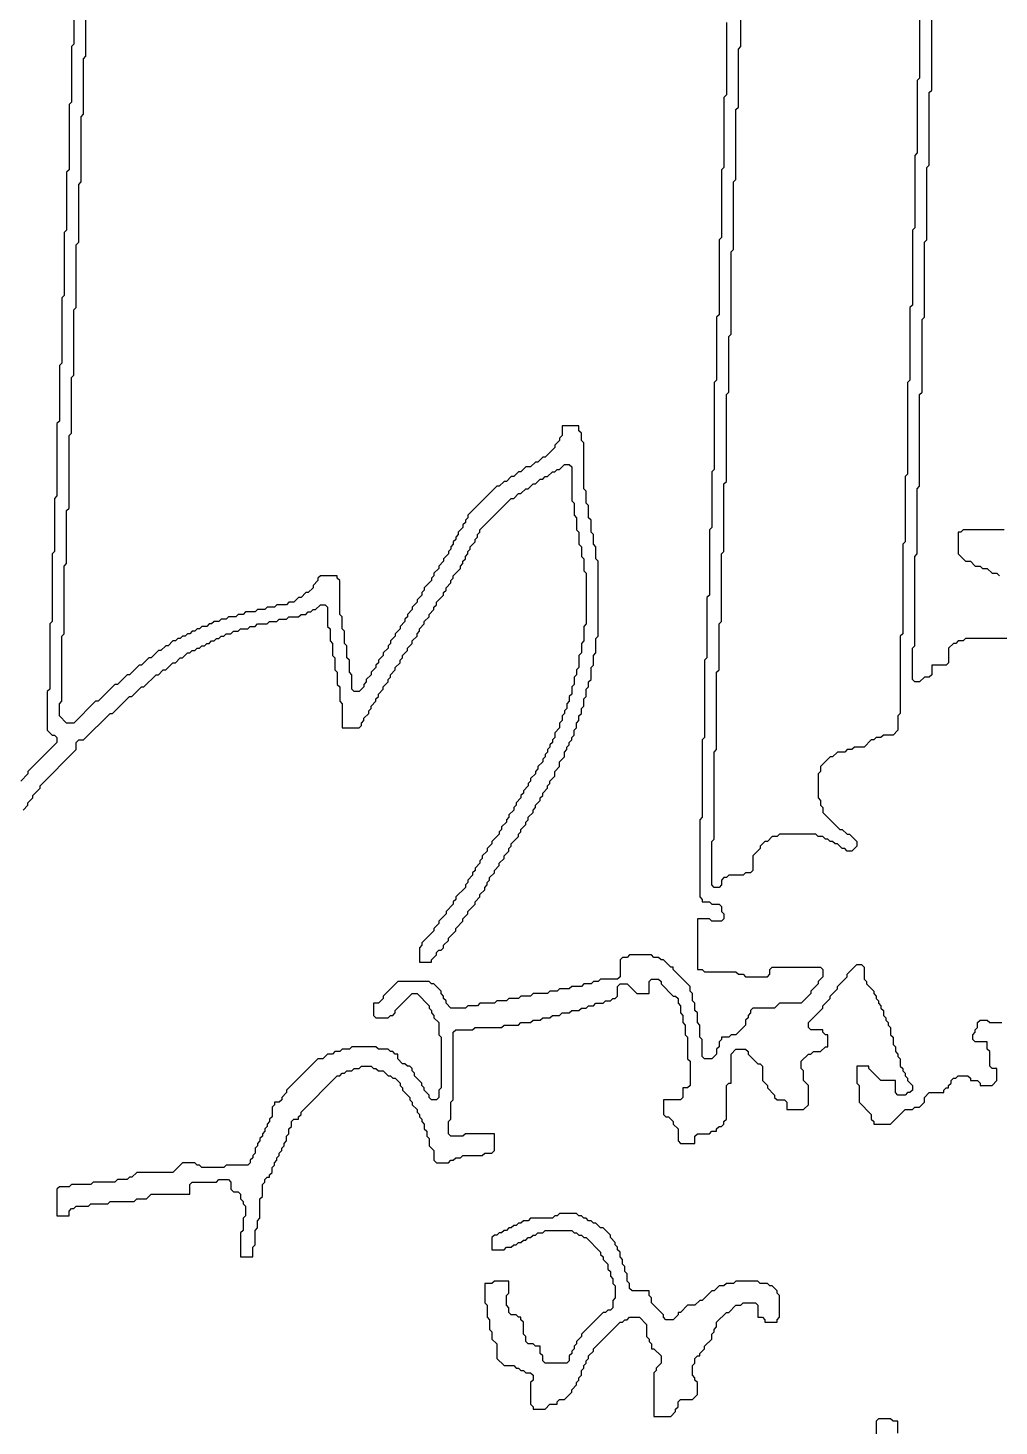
# Model space of a CAD drawing. Header units: metres. Extents: x 0 to 333, y 0 to 424.
# Drawn here: x 252.33 to 285.82, y 69.75 to 117.98 of the extents above; entities that cross this region are included whole.
import ezdxf

# ---------------------------------------------------------------- set-up
doc = ezdxf.new("R2010")
doc.units = ezdxf.units.M

msp = doc.modelspace()

# ---------------------------------------------------------------- linework, layer by layer
for points in [[(283.083, 118.75), (283.083, 116.25), (283, 116.167), (283, 113.667), (282.917, 113.583), (282.917, 111.083), (282.833, 111), (282.833, 108.417), (282.75, 108.333), (282.75, 105.833), (282.667, 105.75), (282.667, 102.583), (282.583, 102.5), (282.583, 100.25), (282.5, 100.167), (282.5, 97.083), (282.417, 97), (282.417, 94.333), (282.333, 94.25), (282.333, 93.75), (282.167, 93.583), (281.833, 93.583), (281.75, 93.5), (281.583, 93.5), (281.5, 93.417), (281.417, 93.417), (281.167, 93.167), (280.833, 93.167), (280.75, 93.083), (280.583, 93.083), (280.5, 93), (280.25, 93), (280.083, 92.833), (280, 92.833), (279.667, 92.5), (279.667, 92.333), (279.583, 92.25), (279.583, 91.417), (279.667, 91.333), (279.667, 91.167), (279.75, 91.083), (279.75, 90.917), (280.333, 90.333), (280.417, 90.333), (280.583, 90.167), (280.667, 90.167), (280.917, 89.917), (280.917, 89.75), (280.75, 89.583), (280.583, 89.583), (280.5, 89.667), (280.417, 89.667), (280.25, 89.833), (280.167, 89.833), (280.083, 89.917), (280, 89.917), (279.917, 90), (279.833, 90), (279.75, 90.083), (279.583, 90.083), (279.5, 90.167), (278.25, 90.167), (278.167, 90.083), (278, 90.083), (277.833, 89.917), (277.75, 89.917), (277.583, 89.75), (277.583, 89.667), (277.333, 89.417), (277.333, 88.917), (277.25, 88.833), (277.083, 88.833), (277, 88.75), (276.5, 88.75), (276.417, 88.667), (276.333, 88.667), (276.25, 88.583), (276.25, 88.417), (276.167, 88.333), (276, 88.333), (275.917, 88.417), (275.917, 89.917), (276, 90), (276, 93), (276.083, 93.083), (276.083, 95.75), (276.167, 95.833), (276.167, 97.417), (276.25, 97.5), (276.25, 99.833), (276.333, 99.917), (276.333, 102.25), (276.417, 102.333), (276.417, 105.333), (276.5, 105.417), (276.5, 107.333), (276.583, 107.417), (276.583, 110.25), (276.667, 110.333), (276.667, 112.667), (276.75, 112.75), (276.75, 115.167), (276.833, 115.25), (276.833, 117.25), (276.917, 117.333), (276.917, 119.667)], [(253.917, 119.333), (253.917, 117.417), (253.833, 117.333), (253.833, 115.417), (253.75, 115.333), (253.75, 113.083), (253.667, 113), (253.667, 111), (253.583, 110.917), (253.583, 108.75), (253.5, 108.667), (253.5, 106.417), (253.417, 106.333), (253.417, 104.417), (253.333, 104.333), (253.333, 101.833), (253.25, 101.75), (253.25, 99.917), (253.167, 99.833), (253.167, 97.5), (253.083, 97.417), (253.083, 95.167), (253, 95.083), (253, 93.75), (253.167, 93.583), (253.25, 93.583), (253.333, 93.5), (253.333, 93.333), (252.333, 92.333), (252.333, 92.25), (252.083, 92)], [(252.167, 91), (252.333, 91.167), (252.333, 91.25), (252.5, 91.417), (252.5, 91.5), (252.75, 91.75), (252.75, 91.833), (254, 93.083), (254, 93.333), (254.083, 93.417), (254.25, 93.417), (255.167, 94.333), (255.25, 94.333), (255.833, 94.917), (255.917, 94.917), (256.25, 95.25), (256.333, 95.25), (256.75, 95.667), (256.833, 95.667), (257, 95.833), (257.083, 95.833), (257.333, 96.083), (257.417, 96.083), (257.583, 96.25), (257.667, 96.25), (257.833, 96.417), (257.917, 96.417), (258, 96.5), (258.083, 96.5), (258.167, 96.583), (258.25, 96.583), (258.333, 96.667), (258.417, 96.667), (258.5, 96.75), (258.583, 96.75), (258.667, 96.833), (258.75, 96.833), (258.833, 96.917), (258.917, 96.917), (259, 97), (259.083, 97), (259.167, 97.083), (259.333, 97.083), (259.417, 97.167), (259.583, 97.167), (259.667, 97.25), (259.917, 97.25), (260, 97.333), (260.167, 97.333), (260.25, 97.417), (260.583, 97.417), (260.667, 97.5), (260.917, 97.5), (261, 97.583), (261.25, 97.583), (261.333, 97.667), (261.667, 97.667), (261.75, 97.75), (261.917, 97.75), (262, 97.833), (262.083, 97.833), (262.167, 97.917), (262.25, 97.917), (262.417, 98.083), (262.583, 98.083), (262.667, 98), (262.667, 97.333), (262.75, 97.25), (262.75, 96.833), (262.833, 96.75), (262.833, 96.333), (262.917, 96.25), (262.917, 95.833), (263, 95.75), (263, 95.333), (263.083, 95.25), (263.083, 94.75), (263.167, 94.667), (263.167, 93.833), (263.75, 93.833), (263.833, 93.917), (263.833, 94), (263.917, 94.083), (263.917, 94.167), (264.083, 94.333), (264.083, 94.417), (264.167, 94.5), (264.167, 94.583), (264.333, 94.75), (264.333, 94.833), (264.417, 94.917), (264.417, 95), (264.583, 95.167), (264.583, 95.25), (264.75, 95.417), (264.75, 95.5), (264.833, 95.583), (264.833, 95.667), (265, 95.833), (265, 95.917), (265.167, 96.083), (265.167, 96.167), (265.25, 96.25), (265.25, 96.333), (265.417, 96.5), (265.417, 96.583), (265.583, 96.75), (265.583, 96.833), (265.75, 97), (265.75, 97.083), (265.833, 97.167), (265.833, 97.25), (266, 97.417), (266, 97.5), (266.167, 97.667), (266.167, 97.75), (266.333, 97.917), (266.333, 98), (266.417, 98.083), (266.417, 98.167), (266.667, 98.417), (266.667, 98.5), (266.75, 98.583), (266.75, 98.667), (266.917, 98.833), (266.917, 98.917), (267, 99), (267, 99.083), (267.25, 99.333), (267.25, 99.417), (267.333, 99.5), (267.333, 99.583), (267.417, 99.667), (267.417, 99.75), (267.5, 99.833), (267.5, 99.917), (267.583, 100), (267.583, 100.083), (267.75, 100.25), (267.75, 100.333), (267.833, 100.417), (267.833, 100.5), (267.917, 100.583), (267.917, 100.667), (269, 101.75), (269.083, 101.75), (269.25, 101.917), (269.333, 101.917), (269.5, 102.083), (269.583, 102.083), (269.75, 102.25), (269.833, 102.25), (270, 102.417), (270.083, 102.417), (270.167, 102.5), (270.25, 102.5), (270.417, 102.667), (270.5, 102.667), (270.583, 102.75), (270.667, 102.75), (270.833, 102.917), (271, 102.917), (271.083, 102.833), (271.083, 101.667), (271.167, 101.583), (271.167, 101.167), (271.25, 101.083), (271.25, 100.667), (271.333, 100.583), (271.333, 100.167), (271.417, 100.083), (271.417, 99.75), (271.5, 99.667), (271.5, 99.25), (271.583, 99.167), (271.583, 97.417), (271.5, 97.333), (271.5, 96.833), (271.417, 96.75), (271.417, 96.417), (271.333, 96.333), (271.333, 95.917), (271.25, 95.833), (271.25, 95.667), (271.167, 95.583), (271.167, 95.333), (271.083, 95.25), (271.083, 95), (271, 94.917), (271, 94.75), (270.917, 94.667), (270.917, 94.5), (270.833, 94.417), (270.833, 94.333), (270.75, 94.25), (270.75, 94.083), (270.667, 94), (270.667, 93.833), (270.5, 93.667), (270.5, 93.5), (270.417, 93.417), (270.417, 93.333), (270.333, 93.25), (270.333, 93.167), (270.25, 93.083), (270.25, 93), (270.167, 92.917), (270.167, 92.833), (270.083, 92.75), (270.083, 92.667), (269.917, 92.5), (269.917, 92.417), (269.833, 92.333), (269.833, 92.25), (269.667, 92.083), (269.667, 92), (269.583, 91.917), (269.583, 91.833), (269.417, 91.667), (269.417, 91.583), (269.333, 91.5), (269.333, 91.417), (269.167, 91.25), (269.167, 91.167), (269.083, 91.083), (269.083, 91), (268.917, 90.833), (268.917, 90.75), (268.833, 90.667), (268.833, 90.583), (268.667, 90.417), (268.667, 90.333), (268.583, 90.25), (268.583, 90.167), (268.333, 89.917), (268.333, 89.833), (268.167, 89.667), (268.167, 89.583), (268, 89.417), (268, 89.333), (267.917, 89.25), (267.917, 89.167), (267.75, 89), (267.75, 88.917), (267.667, 88.833), (267.667, 88.75), (267.5, 88.583), (267.5, 88.5), (267.417, 88.417), (267.417, 88.333), (267.083, 88), (267.083, 87.917), (267, 87.833), (267, 87.75), (266.75, 87.5), (266.75, 87.417), (266.5, 87.167), (266.5, 87.083), (266.333, 86.917), (266.333, 86.833), (265.917, 86.417), (265.917, 86.333), (265.833, 86.25), (265.833, 85.75), (266.25, 85.75), (266.25, 85.833), (266.417, 86), (266.417, 86.083), (266.5, 86.167), (266.583, 86.167), (266.667, 86.25), (266.667, 86.333), (266.833, 86.5), (266.833, 86.583), (267.083, 86.833), (267.083, 86.917), (267.333, 87.167), (267.333, 87.25), (267.5, 87.417), (267.5, 87.5), (267.75, 87.75), (267.75, 87.833), (267.917, 88), (267.917, 88.083), (268.083, 88.25), (268.083, 88.333), (268.167, 88.417), (268.167, 88.5), (268.25, 88.583), (268.25, 88.667), (268.417, 88.833), (268.417, 88.917), (268.583, 89.083), (268.583, 89.167), (268.75, 89.333), (268.75, 89.417), (268.917, 89.583), (268.917, 89.667), (269, 89.75), (269, 89.833), (269.25, 90.083), (269.25, 90.167), (269.333, 90.25), (269.333, 90.333), (269.5, 90.5), (269.5, 90.583), (269.583, 90.667), (269.583, 90.75), (269.75, 90.917), (269.75, 91), (269.833, 91.083), (269.833, 91.167), (270, 91.333), (270, 91.417), (270.083, 91.5), (270.083, 91.583), (270.25, 91.75), (270.25, 91.833), (270.333, 91.917), (270.333, 92), (270.5, 92.167), (270.5, 92.333), (270.667, 92.5), (270.667, 92.667), (270.833, 92.833), (270.833, 93), (270.917, 93.083), (270.917, 93.167), (271, 93.25), (271, 93.333), (271.083, 93.417), (271.083, 93.5), (271.167, 93.583), (271.167, 93.75), (271.25, 93.833), (271.25, 94), (271.333, 94.083), (271.333, 94.25), (271.417, 94.333), (271.417, 94.5), (271.5, 94.583), (271.5, 94.833), (271.583, 94.917), (271.583, 95.167), (271.667, 95.25), (271.667, 95.417), (271.75, 95.5), (271.75, 95.917), (271.833, 96), (271.833, 96.333), (271.917, 96.417), (271.917, 96.917), (272, 97), (272, 99.583), (271.917, 99.667), (271.917, 100.083), (271.833, 100.167), (271.833, 100.5), (271.75, 100.583), (271.75, 101), (271.667, 101.083), (271.667, 101.5), (271.583, 101.583), (271.583, 102), (271.5, 102.083), (271.5, 103.667), (271.417, 103.75), (271.417, 104), (271.333, 104.083), (271.333, 104.25), (270.75, 104.25), (270.75, 103.917), (270.667, 103.833), (270.667, 103.75), (270.5, 103.583), (270.5, 103.5), (270.167, 103.167), (270.083, 103.167), (269.917, 103), (269.833, 103), (269.667, 102.833), (269.5, 102.833), (269.333, 102.667), (269.25, 102.667), (269.083, 102.5), (269, 102.5), (268.833, 102.333), (268.75, 102.333), (268.583, 102.167), (268.5, 102.167), (267.5, 101.167), (267.5, 101.083), (267.417, 101), (267.417, 100.917), (267.333, 100.833), (267.333, 100.75), (267.167, 100.583), (267.167, 100.5), (267.083, 100.417), (267.083, 100.333), (267, 100.25), (267, 100.167), (266.917, 100.083), (266.917, 100), (266.833, 99.917), (266.833, 99.833), (266.667, 99.667), (266.667, 99.583), (266.5, 99.417), (266.5, 99.333), (266.333, 99.167), (266.333, 99.083), (266.25, 99), (266.25, 98.917), (266, 98.667), (266, 98.583), (265.917, 98.5), (265.917, 98.417), (265.75, 98.25), (265.75, 98.167), (265.583, 98), (265.583, 97.917), (265.417, 97.75), (265.417, 97.667), (265.333, 97.583), (265.333, 97.5), (265.167, 97.333), (265.167, 97.25), (265, 97.083), (265, 97), (264.833, 96.833), (264.833, 96.75), (264.75, 96.667), (264.75, 96.583), (264.583, 96.417), (264.583, 96.333), (264.417, 96.167), (264.417, 96.083), (264.333, 96), (264.333, 95.917), (264.167, 95.75), (264.167, 95.667), (264, 95.5), (264, 95.417), (263.917, 95.333), (263.917, 95.25), (263.75, 95.083), (263.583, 95.083), (263.5, 95.167), (263.5, 95.667), (263.417, 95.75), (263.417, 96.167), (263.333, 96.25), (263.333, 96.667), (263.25, 96.75), (263.25, 97.167), (263.167, 97.25), (263.167, 97.667), (263.083, 97.75), (263.083, 98.917), (263, 99), (263, 99.083), (262.417, 99.083), (262.333, 99), (262.333, 98.917), (262.167, 98.75), (262.167, 98.667), (262, 98.5), (261.917, 98.5), (261.75, 98.333), (261.667, 98.333), (261.5, 98.167), (261.333, 98.167), (261.25, 98.083), (260.917, 98.083), (260.833, 98), (260.583, 98), (260.5, 97.917), (260.25, 97.917), (260.167, 97.833), (259.833, 97.833), (259.75, 97.75), (259.583, 97.75), (259.5, 97.667), (259.25, 97.667), (259.167, 97.583), (259, 97.583), (258.917, 97.5), (258.75, 97.5), (258.667, 97.417), (258.583, 97.417), (258.5, 97.333), (258.333, 97.333), (258.25, 97.25), (258.167, 97.25), (258.083, 97.167), (258, 97.167), (257.917, 97.083), (257.833, 97.083), (257.75, 97), (257.667, 97), (257.583, 96.917), (257.5, 96.917), (257.417, 96.833), (257.333, 96.833), (257.167, 96.667), (257.083, 96.667), (256.917, 96.5), (256.833, 96.5), (256.583, 96.25), (256.5, 96.25), (256.25, 96), (256.167, 96), (255.833, 95.667), (255.75, 95.667), (255.417, 95.333), (255.333, 95.333), (254.75, 94.75), (254.667, 94.75), (253.917, 94), (253.667, 94), (253.417, 94.25), (253.417, 94.667), (253.5, 94.75), (253.5, 97), (253.583, 97.083), (253.583, 99.417), (253.667, 99.5), (253.667, 101.333), (253.75, 101.417), (253.75, 103.917), (253.833, 104), (253.833, 105.917), (253.917, 106), (253.917, 108.25), (254, 108.333), (254, 110.5), (254.083, 110.583), (254.083, 112.583), (254.167, 112.667), (254.167, 114.917), (254.25, 115), (254.25, 116.917), (254.333, 117), (254.333, 118.917)], [(276.417, 118.167), (276.417, 115.667), (276.333, 115.583), (276.333, 113.167), (276.25, 113.083), (276.25, 110.75), (276.167, 110.667), (276.167, 108.083), (276.083, 108), (276.083, 105.833), (276, 105.75), (276, 102.75), (275.917, 102.667), (275.917, 100.75), (275.833, 100.667), (275.833, 98.417), (275.75, 98.333), (275.75, 96.25), (275.667, 96.167), (275.667, 93.5), (275.583, 93.417), (275.583, 90.75), (275.5, 90.667), (275.5, 88), (275.583, 87.917), (275.583, 87.833), (275.833, 87.833), (275.917, 87.75), (276.167, 87.75), (276.25, 87.667), (276.25, 87.5), (276.333, 87.417), (276.333, 87.25), (276.25, 87.167), (275.917, 87.167), (275.833, 87.25), (275.417, 87.25), (275.417, 85.5), (275.583, 85.5), (275.667, 85.417), (276.75, 85.417), (276.833, 85.333), (277, 85.333), (277.083, 85.25), (277.833, 85.25), (277.917, 85.333), (277.917, 85.5), (278, 85.583), (279.667, 85.583), (279.75, 85.5), (279.75, 85.25), (279.583, 85.083), (279.583, 85), (279.333, 84.75), (279.333, 84.667), (279, 84.333), (278.25, 84.333), (278.083, 84.167), (277.333, 84.167), (277.25, 84.083), (277.25, 84), (277.167, 83.917), (277.167, 83.833), (277.083, 83.75), (277.083, 83.583), (276.75, 83.25), (276.583, 83.25), (276.5, 83.167), (276.25, 83.167), (276.25, 83.083), (276.167, 83), (276.167, 82.833), (276.083, 82.75), (276.083, 82.583), (275.917, 82.417), (275.667, 82.417), (275.583, 82.5), (275.583, 83.083), (275.5, 83.167), (275.5, 83.583), (275.417, 83.667), (275.417, 84), (275.333, 84.083), (275.333, 84.333), (275.25, 84.417), (275.25, 84.667), (275.167, 84.75), (275.167, 84.917), (274.583, 85.5), (274.583, 85.583), (274.5, 85.583), (274.25, 85.833), (274.167, 85.833), (274.083, 85.917), (273.917, 85.917), (273.833, 86), (273.083, 86), (273, 85.917), (272.833, 85.917), (272.75, 85.833), (272.75, 85.25), (272.667, 85.167), (272.083, 85.167), (272, 85.083), (271.833, 85.083), (271.75, 85), (271.5, 85), (271.417, 84.917), (271.083, 84.917), (271, 84.833), (270.667, 84.833), (270.583, 84.75), (270.333, 84.75), (270.25, 84.667), (269.75, 84.667), (269.667, 84.583), (269.333, 84.583), (269.25, 84.5), (268.917, 84.5), (268.833, 84.417), (268.5, 84.417), (268.417, 84.333), (267.917, 84.333), (267.833, 84.25), (267.5, 84.25), (267.417, 84.167), (266.917, 84.167), (266.75, 84.333), (266.75, 84.417), (266.667, 84.5), (266.667, 84.583), (266.583, 84.667), (266.583, 84.75), (266.333, 85), (266.25, 85), (266.167, 85.083), (265.083, 85.083), (264.583, 84.583), (264.583, 84.5), (264.417, 84.333), (264.25, 84.333), (264.25, 83.917), (264.333, 83.833), (264.75, 83.833), (264.833, 83.917), (264.917, 83.917), (265, 84), (265, 84.083), (265.583, 84.667), (265.75, 84.667), (266.167, 84.25), (266.167, 84.167), (266.25, 84.083), (266.25, 84), (266.333, 83.917), (266.333, 83.833), (266.5, 83.667), (266.5, 83.25), (266.583, 83.167), (266.583, 81.417), (266.5, 81.333), (266.5, 81.083), (266.417, 81), (266.25, 81), (266.167, 81.083), (266.167, 81.167), (266, 81.333), (266, 81.417), (265.917, 81.5), (265.917, 81.583), (265.667, 81.833), (265.667, 81.917), (265.583, 82), (265.583, 82.083), (265.5, 82.167), (265.417, 82.167), (265.333, 82.25), (265.25, 82.25), (265.083, 82.417), (265.083, 82.583), (265, 82.583), (264.917, 82.667), (264.833, 82.667), (264.75, 82.75), (264.417, 82.75), (264.333, 82.833), (263.5, 82.833), (263.417, 82.75), (263.167, 82.75), (263.083, 82.667), (262.917, 82.667), (262.833, 82.583), (262.667, 82.583), (262.5, 82.417), (262.333, 82.417), (261.25, 81.333), (261.25, 81.25), (261.083, 81.083), (261.083, 81), (261, 80.917), (260.833, 80.917), (260.833, 80.833), (260.75, 80.75), (260.75, 80.417), (260.667, 80.333), (260.667, 80.25), (260.583, 80.167), (260.583, 80.083), (260.5, 80), (260.5, 79.917), (260.417, 79.833), (260.417, 79.75), (260.333, 79.667), (260.333, 79.583), (260.25, 79.5), (260.25, 79.417), (260.167, 79.333), (260.167, 79.167), (260.083, 79.083), (260.083, 79), (260, 78.917), (260, 78.833), (259.917, 78.75), (259.167, 78.75), (259.083, 78.667), (258.333, 78.667), (258.25, 78.75), (258.167, 78.75), (258.083, 78.833), (257.667, 78.833), (257.333, 78.5), (256.083, 78.5), (255.917, 78.333), (255.833, 78.333), (255.75, 78.25), (255.417, 78.25), (255.333, 78.167), (254.583, 78.167), (254.5, 78.083), (253.833, 78.083), (253.75, 78), (253.417, 78), (253.333, 77.917), (253.333, 77), (253.75, 77), (253.75, 77.167), (253.833, 77.25), (253.917, 77.25), (254, 77.333), (254.417, 77.333), (254.5, 77.417), (255.083, 77.417), (255.167, 77.5), (256, 77.5), (256.083, 77.583), (256.417, 77.583), (256.583, 77.75), (257.917, 77.75), (257.917, 78.083), (258, 78.167), (258.833, 78.167), (258.917, 78.25), (259.25, 78.25), (259.333, 78.167), (259.333, 77.917), (259.417, 77.833), (259.583, 77.833), (259.667, 77.75), (259.667, 77.583), (259.75, 77.5), (259.75, 77.417), (259.833, 77.333), (259.833, 77), (259.75, 76.917), (259.75, 76.5), (259.667, 76.417), (259.667, 75.583), (260.083, 75.583), (260.083, 75.917), (260.167, 76), (260.167, 76.5), (260.25, 76.583), (260.25, 76.833), (260.333, 76.917), (260.333, 77.583), (260.417, 77.667), (260.417, 78.083), (260.5, 78.167), (260.5, 78.25), (260.583, 78.333), (260.667, 78.333), (260.667, 78.417), (260.75, 78.5), (260.75, 78.667), (260.833, 78.75), (260.833, 78.833), (260.917, 78.917), (260.917, 79), (261, 79.083), (261, 79.167), (261.083, 79.25), (261.083, 79.333), (261.167, 79.417), (261.167, 79.5), (261.25, 79.583), (261.25, 79.75), (261.333, 79.833), (261.333, 80), (261.417, 80.083), (261.417, 80.25), (261.5, 80.333), (261.667, 80.333), (261.667, 80.417), (261.75, 80.5), (261.75, 80.583), (263, 81.833), (263.083, 81.833), (263.167, 81.917), (263.25, 81.917), (263.333, 82), (263.5, 82), (263.583, 82.083), (263.75, 82.083), (263.833, 82.167), (264.167, 82.167), (264.25, 82.083), (264.333, 82.083), (264.417, 82), (264.583, 82), (264.75, 81.833), (264.833, 81.833), (264.917, 81.75), (265, 81.75), (265.167, 81.583), (265.167, 81.5), (265.25, 81.417), (265.25, 81.333), (265.5, 81.083), (265.5, 81), (265.583, 80.917), (265.583, 80.833), (265.75, 80.667), (265.75, 80.583), (265.833, 80.5), (265.833, 80.417), (265.917, 80.333), (265.917, 80.25), (266, 80.167), (266, 80), (266.083, 79.917), (266.083, 79.75), (266.167, 79.667), (266.167, 79.417), (266.333, 79.25), (266.333, 78.917), (266.417, 78.833), (266.833, 78.833), (266.917, 78.917), (267, 78.917), (267.083, 79), (267.25, 79), (267.333, 79.083), (268, 79.083), (268.083, 79.167), (268.333, 79.167), (268.417, 79.25), (268.417, 79.833), (267.417, 79.833), (267.333, 79.75), (266.917, 79.75), (266.833, 79.833), (266.833, 80.25), (266.917, 80.333), (266.917, 80.917), (267, 81), (267, 83.333), (267.083, 83.417), (267.667, 83.417), (267.75, 83.5), (268.667, 83.5), (268.75, 83.583), (269.25, 83.583), (269.333, 83.667), (269.667, 83.667), (269.75, 83.75), (270, 83.75), (270.083, 83.833), (270.333, 83.833), (270.417, 83.917), (270.667, 83.917), (270.75, 84), (271, 84), (271.083, 84.083), (271.333, 84.083), (271.417, 84.167), (271.583, 84.167), (271.667, 84.25), (271.833, 84.25), (271.917, 84.333), (272.167, 84.333), (272.25, 84.417), (272.417, 84.417), (272.5, 84.5), (272.583, 84.5), (272.667, 84.583), (272.667, 84.917), (272.75, 85), (273, 85), (273.333, 84.667), (273.75, 84.667), (273.75, 85.083), (273.833, 85.167), (274.083, 85.167), (274.167, 85.083), (274.167, 85), (274.583, 84.583), (274.667, 84.583), (274.75, 84.5), (274.75, 84.333), (274.833, 84.25), (274.833, 84), (274.917, 83.917), (274.917, 83.667), (275, 83.583), (275, 83.25), (275.083, 83.167), (275.083, 82.417), (275.167, 82.333), (275.167, 81.5), (275.083, 81.417), (274.917, 81.417), (274.917, 81.083), (274.833, 81), (274.25, 81), (274.25, 80.5), (274.333, 80.417), (274.417, 80.417), (274.583, 80.25), (274.583, 80.167), (274.75, 80), (274.75, 79.583), (274.833, 79.5), (275.333, 79.5), (275.333, 79.75), (275.417, 79.833), (275.833, 79.833), (275.917, 79.917), (276.083, 79.917), (276.083, 80), (276.167, 80.083), (276.25, 80.083), (276.333, 80.167), (276.333, 80.25), (276.417, 80.333), (276.417, 81.5), (276.5, 81.583), (276.583, 81.583), (276.583, 82.583), (276.75, 82.75), (277.083, 82.75), (277.167, 82.667), (277.167, 82.583), (277.5, 82.25), (277.583, 82.25), (277.667, 82.167), (277.667, 81.667), (277.833, 81.5), (277.833, 81.417), (278.083, 81.167), (278.083, 81.083), (278.167, 81), (278.417, 81), (278.5, 80.917), (278.5, 80.667), (279.083, 80.667), (279.25, 80.833), (279.25, 81.5), (279.083, 81.667), (279.083, 82), (279, 82.083), (279, 82.333), (279.25, 82.583), (279.333, 82.583), (279.417, 82.667), (279.667, 82.667), (279.833, 82.833), (279.917, 82.833), (279.917, 83.25), (279.833, 83.25), (279.75, 83.333), (279.75, 83.417), (279.333, 83.417), (279.25, 83.5), (279.25, 83.667), (279.75, 84.167), (279.75, 84.25), (280, 84.5), (280, 84.583), (280.25, 84.833), (280.25, 84.917), (280.583, 85.25), (280.583, 85.333), (280.917, 85.667), (281.083, 85.667), (281.167, 85.583), (281.167, 85.167), (281.25, 85.083), (281.25, 85), (281.5, 84.75), (281.5, 84.667), (281.583, 84.583), (281.583, 84.5), (281.667, 84.417), (281.667, 84.333), (281.75, 84.25), (281.75, 84.167), (281.833, 84.083), (281.833, 83.917), (281.917, 83.833), (281.917, 83.75), (282, 83.667), (282, 83.583), (282.083, 83.5), (282.083, 83.25), (282.167, 83.167), (282.167, 82.917), (282.25, 82.833), (282.25, 82.667), (282.333, 82.583), (282.333, 82.5), (282.417, 82.417), (282.417, 82.167), (282.5, 82.083), (282.5, 82), (282.583, 81.917), (282.583, 81.833), (282.667, 81.75), (282.667, 81.667), (282.833, 81.5), (282.833, 81.333), (282.75, 81.25), (282.667, 81.25), (282.583, 81.167), (282.333, 81.167), (282.25, 81.25), (282.25, 81.667), (281.75, 81.667), (281.333, 82.083), (281.333, 82.167), (280.917, 82.167), (280.917, 81.583), (281, 81.5), (281, 80.917), (281.417, 80.5), (281.417, 80.333), (281.5, 80.25), (281.5, 80.167), (282.083, 80.167), (282.583, 80.667), (282.833, 80.667), (282.917, 80.75), (283.083, 80.75), (283.25, 80.917), (283.25, 81.083), (283.417, 81.25), (283.917, 81.25), (283.917, 81.333), (284, 81.417), (284.083, 81.417), (284.083, 81.5), (284.167, 81.583), (284.167, 81.667), (284.25, 81.75), (284.333, 81.75), (284.417, 81.833), (284.75, 81.833), (284.833, 81.75), (284.833, 81.667), (285.083, 81.667), (285.167, 81.583), (285.167, 81.5), (285.583, 81.5), (285.75, 81.667), (285.75, 82.083), (285.583, 82.083), (285.5, 82.167), (285.5, 82.667), (285.417, 82.75), (285.417, 83), (285, 83), (284.917, 83.083), (284.917, 83.25), (285, 83.333), (285, 83.417), (285.083, 83.5), (285.083, 83.667), (285.167, 83.75), (285.417, 83.75), (285.5, 83.667), (285.917, 83.667)], [(286.417, 96.917), (284.667, 96.917), (284.583, 96.833), (284.417, 96.833), (284.333, 96.75), (284.25, 96.75), (284.083, 96.583), (284.083, 96.083), (284, 96), (283.5, 96), (283.5, 95.667), (283.417, 95.583), (283.25, 95.583), (283.083, 95.417), (282.917, 95.417), (282.833, 95.5), (282.833, 96.583), (282.917, 96.667), (282.917, 99.75), (283, 99.833), (283, 102.083), (283.083, 102.167), (283.083, 105.333), (283.167, 105.417), (283.167, 107.917), (283.25, 108), (283.25, 110.583), (283.333, 110.667), (283.333, 113.167), (283.417, 113.25), (283.417, 115.75), (283.5, 115.833), (283.5, 118.333)], [(286, 100.667), (284.583, 100.667), (284.5, 100.583), (284.417, 100.583), (284.417, 99.833), (284.667, 99.583), (284.833, 99.583), (285, 99.417), (285.167, 99.417), (285.25, 99.333), (285.417, 99.333), (285.583, 99.167), (285.75, 99.167), (285.833, 99.083)], [(282.333, 69.5), (282.333, 69.917), (282.167, 69.917), (282.083, 70), (281.667, 70), (281.583, 69.917), (281.583, 69.333)]]:
    msp.add_lwpolyline(points)
msp.add_lwpolyline([(270.667, 77.083), (270.583, 77), (270.5, 77), (270.417, 76.917), (269.667, 76.917), (269.583, 76.833), (269.417, 76.833), (269.333, 76.75), (269.25, 76.75), (269.167, 76.667), (269.083, 76.667), (269, 76.583), (268.917, 76.583), (268.833, 76.5), (268.75, 76.5), (268.667, 76.417), (268.583, 76.417), (268.5, 76.333), (268.417, 76.333), (268.333, 76.25), (268.333, 75.833), (268.75, 75.833), (268.833, 75.917), (269, 75.917), (269.083, 76), (269.167, 76), (269.25, 76.083), (269.333, 76.083), (269.417, 76.167), (269.5, 76.167), (269.583, 76.25), (269.667, 76.25), (269.75, 76.333), (269.833, 76.333), (269.917, 76.417), (270.083, 76.417), (270.167, 76.5), (271.083, 76.5), (271.167, 76.417), (271.25, 76.417), (271.333, 76.333), (271.417, 76.333), (271.5, 76.25), (271.583, 76.25), (272.083, 75.75), (272.083, 75.667), (272.167, 75.583), (272.167, 75.5), (272.333, 75.333), (272.333, 75.167), (272.417, 75.083), (272.417, 74.917), (272.5, 74.833), (272.5, 74.667), (272.583, 74.583), (272.583, 74.167), (272.5, 74.083), (272.5, 73.833), (272.417, 73.75), (272.333, 73.75), (272.25, 73.667), (272.167, 73.667), (271.417, 72.917), (271.417, 72.833), (271.25, 72.667), (271.25, 72.583), (271.167, 72.5), (271.167, 72.417), (271.083, 72.333), (271.083, 72.25), (271, 72.167), (271, 72), (270.917, 71.917), (270.167, 71.917), (270.083, 72), (270.083, 72.167), (270, 72.25), (270, 72.5), (269.833, 72.5), (269.75, 72.583), (269.583, 72.583), (269.5, 72.667), (269.5, 72.833), (269.417, 72.917), (269.417, 73.333), (269.333, 73.417), (269.333, 73.5), (269.25, 73.5), (269.167, 73.583), (269, 73.583), (268.917, 73.667), (268.917, 73.833), (268.833, 73.917), (268.833, 74.25), (268.917, 74.333), (268.917, 74.75), (268.417, 74.75), (268.333, 74.667), (268.083, 74.667), (268.083, 74), (268.167, 73.917), (268.167, 73.5), (268.25, 73.417), (268.25, 73.083), (268.333, 73), (268.333, 72.75), (268.5, 72.583), (268.5, 72.083), (268.75, 71.833), (269.083, 71.833), (269.167, 71.75), (269.25, 71.75), (269.333, 71.667), (269.417, 71.667), (269.5, 71.583), (269.667, 71.583), (269.75, 71.5), (269.75, 71.333), (269.667, 71.25), (269.667, 70.5), (269.75, 70.417), (269.75, 70.333), (270.167, 70.333), (270.333, 70.5), (270.583, 70.5), (270.583, 70.583), (270.667, 70.667), (270.833, 70.667), (271.083, 70.917), (271.083, 71), (271.25, 71.167), (271.25, 71.25), (271.333, 71.333), (271.333, 71.417), (271.417, 71.5), (271.417, 71.667), (271.5, 71.75), (271.5, 71.833), (271.583, 71.917), (271.583, 72), (271.667, 72.083), (271.667, 72.167), (271.833, 72.333), (271.833, 72.417), (272.75, 73.333), (272.833, 73.333), (272.917, 73.417), (273, 73.417), (273.083, 73.5), (273.417, 73.5), (273.667, 73.25), (273.667, 72.833), (273.75, 72.75), (273.75, 72.667), (273.833, 72.583), (273.833, 72.417), (273.917, 72.417), (274.167, 72.167), (274.167, 71.917), (274, 71.75), (274, 71.667), (273.917, 71.583), (273.917, 70.083), (274.5, 70.083), (274.667, 70.25), (274.667, 70.333), (274.75, 70.417), (274.75, 70.583), (274.833, 70.667), (275.25, 70.667), (275.417, 70.833), (275.417, 71.25), (275.333, 71.333), (275.333, 71.417), (275.25, 71.5), (275.25, 71.833), (275.333, 71.917), (275.333, 72.083), (275.417, 72.167), (275.5, 72.167), (275.5, 72.25), (275.667, 72.417), (275.667, 72.5), (275.917, 72.75), (275.917, 72.917), (276, 73), (276, 73.083), (276.083, 73.167), (276.083, 73.333), (276.417, 73.667), (276.5, 73.667), (276.75, 73.917), (276.917, 73.917), (277, 74), (277.417, 74), (277.5, 73.917), (277.5, 73.5), (277.667, 73.5), (277.75, 73.417), (277.75, 73.333), (278.167, 73.333), (278.167, 73.417), (278.25, 73.5), (278.25, 74.25), (278.167, 74.333), (278.167, 74.417), (278, 74.583), (277.917, 74.583), (277.833, 74.667), (277.583, 74.667), (277.5, 74.75), (276.75, 74.75), (276.667, 74.667), (276.417, 74.667), (276.333, 74.583), (276.167, 74.583), (276, 74.417), (275.917, 74.417), (275.583, 74.083), (275.5, 74.083), (275.333, 73.917), (275.083, 73.917), (274.833, 73.667), (274.75, 73.667), (274.75, 73.583), (274.583, 73.417), (274.333, 73.417), (274.25, 73.5), (274.25, 73.583), (273.833, 74), (273.833, 74.167), (273.75, 74.25), (273.75, 74.417), (273.167, 74.417), (273.083, 74.5), (273.083, 74.667), (273, 74.75), (273, 75), (272.917, 75.083), (272.917, 75.25), (272.833, 75.333), (272.833, 75.5), (272.75, 75.583), (272.75, 75.75), (272.667, 75.833), (272.667, 75.917), (272.583, 76), (272.583, 76.083), (272.417, 76.25), (272.417, 76.333), (272.167, 76.583), (272.083, 76.583), (271.917, 76.75), (271.833, 76.75), (271.75, 76.833), (271.667, 76.833), (271.583, 76.917), (271.5, 76.917), (271.417, 77), (271.333, 77), (271.25, 77.083)], close=True)

doc.saveas('drawing.dxf')
